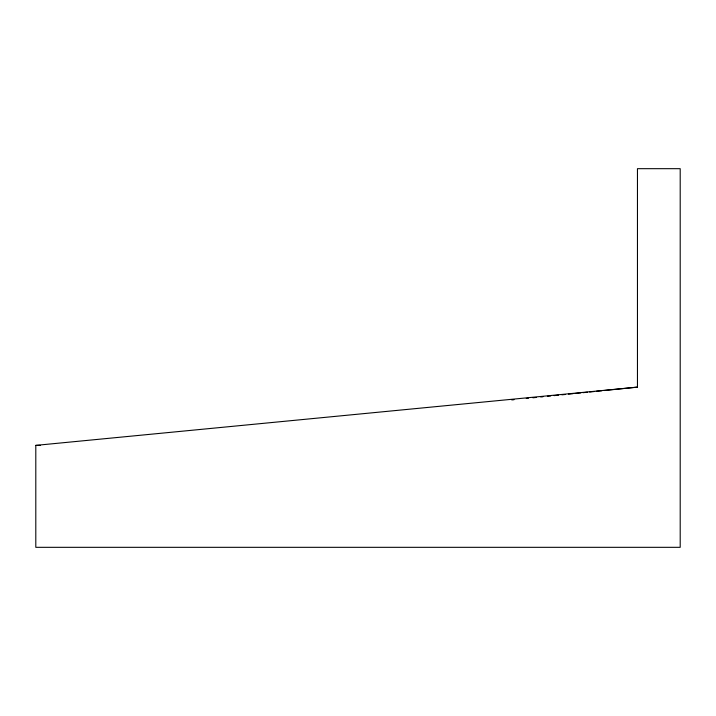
<?xml version="1.0" encoding="UTF-8"?>
<svg xmlns="http://www.w3.org/2000/svg" width="716" height="716" viewBox="0 0 716 716"><rect width="100%" height="100%" fill="white"/><g stroke="black" fill="none" stroke-linecap="round" stroke-linejoin="round"><path stroke-width="1.07" d="M511.797 399.931L514.025 399.707M526.251 398.454L528.48 398.23M532.928 397.783L536.266 397.443M540.714 396.986L542.934 396.762M547.382 396.306L550.72 395.966M554.059 395.626L558.507 395.169M561.836 394.829L565.175 394.489M568.513 394.149L572.961 393.702M575.181 393.469L580.748 392.905M582.967 392.681L587.415 392.225M589.644 392.001L594.092 391.545M596.312 391.321L601.87 390.748M604.098 390.524L637.455 387.123L637.455 168.681L680.2 168.681L680.2 547.319L35.8 547.319L35.8 445.379L637.455 387.123M35.8 445.379L40.257 445.379"/></g></svg>
